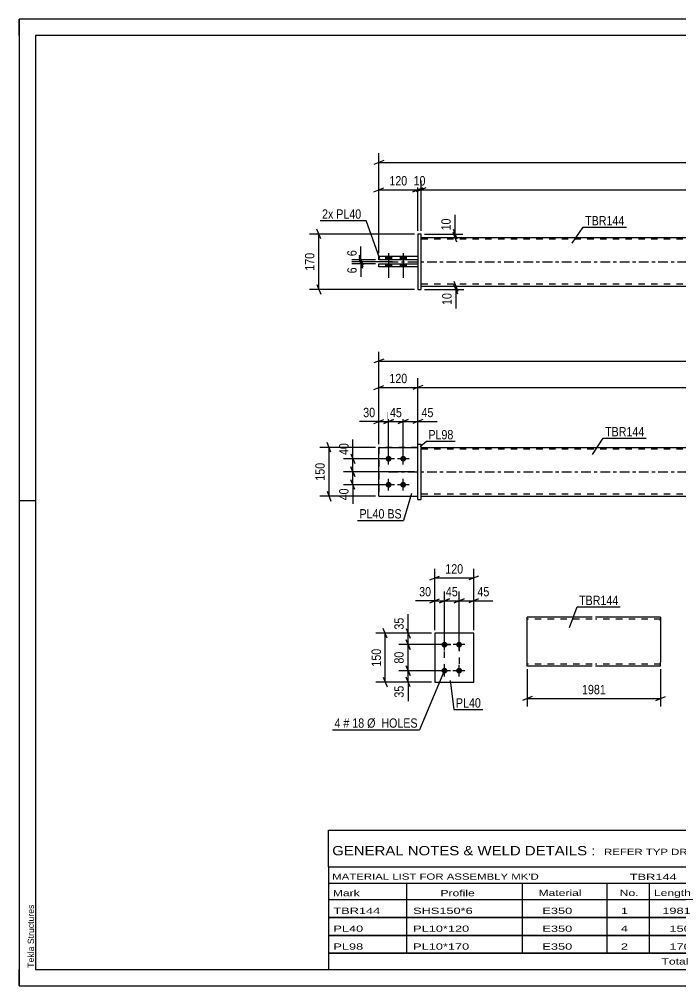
# Model space of a CAD drawing. Header units: millimetres. Extents: x 0 to 420, y 0 to 297.
# Drawn here: x 0 to 203.2, y 0 to 297 of the extents above; entities that cross this region are included whole.
import ezdxf

# ---------------------------------------------------------------- set-up
doc = ezdxf.new("R2010")
doc.units = ezdxf.units.MM
doc.linetypes.add('DXK_LINE_DOT2', pattern=[3.9198, 1.9599, -1.9599])
doc.linetypes.add('DXK_LINE_DOT3', pattern=[5.9187, 2.979, -0.9799, 0.9799, -0.9799])
doc.styles.add('Arial', font='arial.ttf', dxfattribs={"height": 0.2})
doc.styles.add('Arial Narrow', font='ARIALN.TTF', dxfattribs={"height": 0.2})

# ---------------------------------------------------------------- blocks, each defined once
blk = doc.blocks.new('Unknown-580572883-1163')
at = {"color": 5, "linetype": 'Continuous'}
for p, q in [((420, 297), (0, 297)), ((0, 297), (0, 0)), ((0, 292), (0, 297)), ((415, 292), (5, 292)), ((5, 292), (5, 5)), ((5, 149), (0, 149)), ((0, 0), (0, 5)), ((5, 5), (415, 5)), ((0, 0), (420, 0))]:
    blk.add_line(p, q, dxfattribs=at)
at = {"color": 174, "linetype": 'Continuous', "style": 'Arial'}
blk.add_text('Tekla Structures', height=1.9102, rotation=90, dxfattribs=at).set_placement((4.5, 5.5))
blk = doc.blocks.new('Part-580572883-1794 - 1738')
at = {"color": 2, "linetype": 'Continuous'}
for p, q in [((110.46, 150.45), (110.46, 165.45)), ((110.46, 165.45), (122.46, 165.45)), ((110.46, 150.45), (122.46, 150.45))]:
    blk.add_line(p, q, dxfattribs=at)
at = {"color": 7, "linetype": 'DXK_LINE_DOT2'}
blk.add_line((122.46, 150.45), (122.46, 165.45), dxfattribs=at)
blk = doc.blocks.new('Part-580572883-1799 - 1738')
at = {"color": 2, "linetype": 'Continuous'}
for p, q in [((122.46, 149.45), (122.46, 166.45)), ((122.46, 166.45), (123.46, 166.45)), ((123.46, 149.45), (123.46, 166.45)), ((122.46, 149.45), (123.46, 149.45))]:
    blk.add_line(p, q, dxfattribs=at)
blk = doc.blocks.new('Part-580572883-1789 - 1738')
at = {"color": 7, "linetype": 'DXK_LINE_DOT2'}
for p, q in [((122.46, 165.45), (110.46, 165.45)), ((110.46, 165.45), (110.46, 150.45)), ((122.46, 150.45), (122.46, 165.45)), ((110.46, 150.45), (122.46, 150.45))]:
    blk.add_line(p, q, dxfattribs=at)
blk = doc.blocks.new('Part-580572883-1804 - 1738')
at = {"color": 2, "linetype": 'Continuous'}
for p, q in [((123.46, 165.45), (321.53, 165.45)), ((123.46, 150.45), (321.53, 150.45))]:
    blk.add_line(p, q, dxfattribs=at)
at = {"color": 7, "linetype": 'DXK_LINE_DOT2'}
for p, q in [((123.46, 150.45), (123.46, 165.45)), ((321.53, 164.85), (123.46, 164.85)), ((321.53, 150.45), (321.53, 165.45)), ((321.53, 151.05), (123.46, 151.05))]:
    blk.add_line(p, q, dxfattribs=at)
at = {"color": 7, "linetype": 'DXK_LINE_DOT3'}
blk.add_line((113.46, 157.95), (331.53, 157.95), dxfattribs=at)
blk = doc.blocks.new('Bolt-580572883-1806 - 1738')
at = {"linetype": 'Continuous'}
for points in [[(113.46, 161.05, -1), (113.46, 162.85, -1)], [(117.96, 161.05, -1), (117.96, 162.85, -1)], [(113.46, 153.05, -1), (113.46, 154.85, -1)], [(117.96, 153.05, -1), (117.96, 154.85, -1)]]:
    blk.add_hatch(color=1, dxfattribs=at).paths.add_polyline_path(points)
at = {"color": 1, "linetype": 'Continuous'}
for p, q in [((113.46, 160.15), (113.46, 163.75)), ((117.96, 160.15), (117.96, 163.75)), ((115.26, 161.95), (111.66, 161.95)), ((119.76, 161.95), (116.16, 161.95)), ((113.46, 152.15), (113.46, 155.75)), ((117.96, 152.15), (117.96, 155.75)), ((115.26, 153.95), (111.66, 153.95)), ((119.76, 153.95), (116.16, 153.95))]:
    blk.add_line(p, q, dxfattribs=at)
blk = doc.blocks.new('Part-580572883-1445 - 1390')
at = {"color": 2, "linetype": 'Continuous'}
for p, q in [((123.46, 229.99), (321.53, 229.99)), ((123.46, 214.99), (321.53, 214.99))]:
    blk.add_line(p, q, dxfattribs=at)
at = {"color": 7, "linetype": 'DXK_LINE_DOT2'}
for p, q in [((123.46, 214.99), (123.46, 229.99)), ((321.53, 229.39), (123.46, 229.39)), ((321.53, 229.99), (321.53, 214.99)), ((321.53, 215.59), (123.46, 215.59))]:
    blk.add_line(p, q, dxfattribs=at)
at = {"color": 7, "linetype": 'DXK_LINE_DOT3'}
blk.add_line((113.46, 222.49), (331.53, 222.49), dxfattribs=at)
blk = doc.blocks.new('Bolt-580572883-1429 - 1390')
at = {"linetype": 'Continuous'}
for points in [[(112.56, 223.09), (114.36, 223.09), (114.36, 224.09), (112.56, 224.09)], [(112.56, 223.09), (114.36, 223.09), (114.36, 224.09), (112.56, 224.09)], [(117.06, 223.09), (118.86, 223.09), (118.86, 224.09), (117.06, 224.09)], [(117.06, 223.09), (118.86, 223.09), (118.86, 224.09), (117.06, 224.09)], [(112.56, 220.89), (114.36, 220.89), (114.36, 221.89), (112.56, 221.89)], [(112.56, 220.89), (114.36, 220.89), (114.36, 221.89), (112.56, 221.89)], [(117.06, 220.89), (118.86, 220.89), (118.86, 221.89), (117.06, 221.89)], [(117.06, 220.89), (118.86, 220.89), (118.86, 221.89), (117.06, 221.89)]]:
    blk.add_hatch(color=1, dxfattribs=at).paths.add_polyline_path(points)
at = {"color": 1, "linetype": 'Continuous'}
for p, q in [((112.56, 224.09), (112.56, 223.09)), ((112.56, 224.09), (112.56, 223.09)), ((113.46, 225.09), (113.46, 217.59)), ((113.46, 225.09), (113.46, 217.59)), ((114.36, 224.09), (114.36, 223.09)), ((114.36, 224.09), (114.36, 223.09)), ((117.06, 224.09), (117.06, 223.09)), ((117.06, 224.09), (117.06, 223.09)), ((117.96, 225.09), (117.96, 217.59)), ((117.96, 225.09), (117.96, 217.59)), ((118.86, 224.09), (118.86, 223.09)), ((118.86, 224.09), (118.86, 223.09)), ((112.56, 221.89), (112.56, 220.89)), ((112.56, 221.89), (112.56, 220.89)), ((114.36, 221.89), (114.36, 220.89)), ((114.36, 221.89), (114.36, 220.89)), ((117.06, 221.89), (117.06, 220.89)), ((117.06, 221.89), (117.06, 220.89)), ((118.86, 221.89), (118.86, 220.89)), ((118.86, 221.89), (118.86, 220.89))]:
    blk.add_line(p, q, dxfattribs=at)
blk = doc.blocks.new('Part-580572883-1446 - 1390')
at = {"color": 2, "linetype": 'Continuous'}
for p, q in [((123.46, 230.99), (122.46, 230.99)), ((122.46, 230.99), (122.46, 213.99)), ((123.46, 213.99), (123.46, 230.99)), ((122.46, 213.99), (123.46, 213.99))]:
    blk.add_line(p, q, dxfattribs=at)
blk = doc.blocks.new('Part-580572883-1451 - 1390')
at = {"color": 2, "linetype": 'Continuous'}
for p, q in [((110.46, 221.89), (122.46, 221.89)), ((110.46, 220.89), (110.46, 221.89)), ((122.46, 220.89), (110.46, 220.89))]:
    blk.add_line(p, q, dxfattribs=at)
at = {"color": 7, "linetype": 'DXK_LINE_DOT2'}
blk.add_line((122.46, 221.89), (122.46, 220.89), dxfattribs=at)
blk = doc.blocks.new('Part-580572883-1456 - 1390')
at = {"color": 2, "linetype": 'Continuous'}
for p, q in [((122.46, 224.09), (110.46, 224.09)), ((110.46, 223.09), (110.46, 224.09)), ((122.46, 223.09), (110.46, 223.09))]:
    blk.add_line(p, q, dxfattribs=at)
at = {"color": 7, "linetype": 'DXK_LINE_DOT2'}
blk.add_line((122.46, 224.09), (122.46, 223.09), dxfattribs=at)
blk = doc.blocks.new('Bolt-580572883-2158 - 2123')
at = {"linetype": 'Continuous'}
for points in [[(130.65, 103.91, -1), (130.65, 105.71, -1)], [(135.15, 103.91, -1), (135.15, 105.71, -1)], [(130.65, 95.91, -1), (130.65, 97.71, -1)], [(135.15, 95.91, -1), (135.15, 97.71, -1)]]:
    blk.add_hatch(color=1, dxfattribs=at).paths.add_polyline_path(points)
at = {"color": 1, "linetype": 'Continuous'}
for p, q in [((132.45, 104.81), (128.85, 104.81)), ((130.65, 103.01), (130.65, 106.61)), ((136.95, 104.81), (133.35, 104.81)), ((135.15, 103.01), (135.15, 106.61)), ((130.65, 95.01), (130.65, 98.61)), ((135.15, 95.01), (135.15, 98.61)), ((132.45, 96.81), (128.85, 96.81)), ((136.95, 96.81), (133.35, 96.81))]:
    blk.add_line(p, q, dxfattribs=at)
blk = doc.blocks.new('Part-580572883-2163 - 2123')
at = {"color": 2, "linetype": 'Continuous'}
for p, q in [((139.65, 108.31), (127.65, 108.31)), ((127.65, 108.31), (127.65, 93.31)), ((139.65, 93.31), (139.65, 108.31)), ((127.65, 93.31), (139.65, 93.31))]:
    blk.add_line(p, q, dxfattribs=at)
blk = doc.blocks.new('Part-580572883-2321 - 2313')
at = {"color": 2, "linetype": 'Continuous'}
for p, q in [((176.07, 113.23), (156.07, 113.23)), ((156.07, 98.32), (156.07, 113.23)), ((197.07, 113.23), (177.07, 113.23)), ((197.07, 113.23), (197.07, 113.14)), ((197.07, 113.14), (197.07, 112.03)), ((197.07, 112.03), (197.07, 99.43)), ((156.07, 98.23), (156.07, 98.32)), ((176.07, 98.23), (156.07, 98.23)), ((197.07, 98.23), (177.07, 98.23)), ((197.07, 98.23), (197.07, 99.43))]:
    blk.add_line(p, q, dxfattribs=at)
at = {"color": 7, "linetype": 'DXK_LINE_DOT2'}
for p, q in [((197.07, 112.03), (197.07, 112.88)), ((176.07, 112.63), (156.07, 112.63)), ((197.07, 112.63), (177.07, 112.63)), ((156.07, 98.83), (156.07, 98.88)), ((176.07, 98.83), (156.07, 98.83)), ((197.07, 98.83), (177.07, 98.83)), ((197.07, 98.88), (197.07, 99.2)), ((197.07, 98.83), (197.07, 98.88))]:
    blk.add_line(p, q, dxfattribs=at)
blk = doc.blocks.new('Rectangle-580572883-2273 - 2123')
at = {"color": 1, "linetype": 'DXK_LINE_DOT2'}
blk.add_lwpolyline([(130.65, 104.81), (135.15, 104.81), (135.15, 96.81), (130.65, 96.81), (130.65, 104.81)], close=True, dxfattribs=at)
blk = doc.blocks.new('StraightDimension-580572883-1914 - 1738')
at = {"color": 7, "linetype": 'Continuous'}
for p, q in [((123.96, 184.43), (120.96, 183.23)), ((122.46, 158.95), (122.46, 186.68)), ((321.03, 183.23), (324.03, 184.43)), ((322.53, 166.45), (322.53, 186.68)), ((122.46, 183.83), (322.53, 183.83))]:
    blk.add_line(p, q, dxfattribs=at)
at = {"color": 0}
blk.add_wipeout([(226.75, 184.58), (226.75, 188.78), (218.24, 188.78), (218.24, 184.58)], dxfattribs=at)
at = {"color": 3, "style": 'Arial Narrow'}
blk.add_text('2001', height=2.863, dxfattribs=at).set_placement((218.84, 185.18))
blk = doc.blocks.new('StraightDimension-580572883-1991 - 1738')
at = {"color": 7, "linetype": 'Continuous'}
for p, q in [((121.46, 157.95), (99.65, 157.95)), ((101.9, 159.45), (103.1, 156.45)), ((102.5, 153.95), (102.5, 157.95)), ((103.1, 152.45), (101.9, 155.45)), ((112.46, 153.95), (99.65, 153.95))]:
    blk.add_line(p, q, dxfattribs=at)
at = {"color": 0}
blk.add_wipeout([(101.75, 153.43), (97.55, 153.43), (97.55, 148.57), (101.75, 148.57)], dxfattribs=at)
at = {"color": 7, "linetype": 'Continuous'}
blk.add_line((102.5, 153.95), (102.5, 148.05), dxfattribs=at)
blk.add_line((102.5, 153.95), (102.5, 148.05), dxfattribs=at)
at = {"color": 3, "style": 'Arial Narrow'}
blk.add_text('40', height=2.863, rotation=90.0002, dxfattribs=at).set_placement((101.15, 149.17))
blk = doc.blocks.new('StraightDimension-580572883-1974 - 1738')
at = {"color": 7, "linetype": 'Continuous'}
for p, q in [((117.96, 162.95), (117.96, 176.23)), ((122.46, 166.45), (122.46, 176.23)), ((116.46, 172.78), (119.46, 173.98)), ((117.96, 173.38), (122.46, 173.38)), ((123.96, 173.98), (120.96, 172.78))]:
    blk.add_line(p, q, dxfattribs=at)
at = {"color": 0}
blk.add_wipeout([(127.85, 174.13), (127.85, 178.33), (122.99, 178.33), (122.99, 174.13)], dxfattribs=at)
at = {"color": 7, "linetype": 'Continuous'}
blk.add_line((122.46, 173.38), (128.37, 173.38), dxfattribs=at)
blk.add_line((122.46, 173.38), (128.37, 173.38), dxfattribs=at)
at = {"color": 3, "style": 'Arial Narrow'}
blk.add_text('45', height=2.863, dxfattribs=at).set_placement((123.59, 174.73))
blk = doc.blocks.new('StraightDimension-580572883-2000 - 1738')
at = {"color": 7, "linetype": 'Continuous'}
for p, q in [((101.9, 163.45), (103.1, 160.45)), ((112.46, 161.95), (99.65, 161.95)), ((102.5, 157.95), (102.5, 161.95)), ((121.46, 157.95), (99.65, 157.95)), ((103.1, 156.45), (101.9, 159.45))]:
    blk.add_line(p, q, dxfattribs=at)
at = {"color": 0}
blk.add_wipeout([(101.75, 167.34), (97.55, 167.34), (97.55, 162.48), (101.75, 162.48)], dxfattribs=at)
at = {"color": 7, "linetype": 'Continuous'}
blk.add_line((102.5, 161.95), (102.5, 167.86), dxfattribs=at)
blk.add_line((102.5, 161.95), (102.5, 167.86), dxfattribs=at)
at = {"color": 3, "style": 'Arial Narrow'}
blk.add_text('40', height=2.863, rotation=90.0002, dxfattribs=at).set_placement((101.15, 163.08))
blk = doc.blocks.new('StraightDimension-580572883-1856 - 1738')
at = {"color": 7, "linetype": 'Continuous'}
for p, q in [((110.46, 166.45), (110.46, 194.83)), ((334.53, 166.45), (334.53, 194.83)), ((111.96, 192.58), (108.96, 191.38)), ((110.46, 191.98), (334.53, 191.98)), ((333.03, 191.38), (336.03, 192.58))]:
    blk.add_line(p, q, dxfattribs=at)
at = {"color": 0}
blk.add_wipeout([(226.75, 192.73), (226.75, 196.93), (218.24, 196.93), (218.24, 192.73)], dxfattribs=at)
at = {"color": 3, "style": 'Arial Narrow'}
blk.add_text('2241', height=2.863, dxfattribs=at).set_placement((218.84, 193.33))
blk = doc.blocks.new('StraightDimension-580572883-1929 - 1738')
at = {"color": 7, "linetype": 'Continuous'}
for p, q in [((108.96, 183.23), (111.96, 184.43)), ((110.46, 166.45), (110.46, 186.68)), ((123.96, 184.43), (120.96, 183.23)), ((122.46, 158.95), (122.46, 186.68)), ((110.46, 183.83), (122.46, 183.83))]:
    blk.add_line(p, q, dxfattribs=at)
at = {"color": 0}
blk.add_wipeout([(119.81, 184.58), (119.81, 188.78), (113.12, 188.78), (113.12, 184.58)], dxfattribs=at)
at = {"color": 3, "style": 'Arial Narrow'}
blk.add_text('120', height=2.863, dxfattribs=at).set_placement((113.72, 185.18))
blk = doc.blocks.new('StraightDimension-580572883-1945 - 1738')
at = {"color": 7, "linetype": 'Continuous'}
for p, q in [((110.46, 166.45), (110.46, 176.23)), ((113.46, 162.95), (113.46, 176.23)), ((108.96, 172.78), (111.96, 173.98)), ((110.46, 173.38), (113.46, 173.38)), ((114.96, 173.98), (111.96, 172.78))]:
    blk.add_line(p, q, dxfattribs=at)
at = {"color": 0}
blk.add_wipeout([(109.94, 174.13), (109.94, 178.33), (105.08, 178.33), (105.08, 174.13)], dxfattribs=at)
at = {"color": 7, "linetype": 'Continuous'}
blk.add_line((110.46, 173.38), (104.56, 173.38), dxfattribs=at)
blk.add_line((110.46, 173.38), (104.56, 173.38), dxfattribs=at)
at = {"color": 3, "style": 'Arial Narrow'}
blk.add_text('30', height=2.863, dxfattribs=at).set_placement((105.68, 174.73))
blk = doc.blocks.new('StraightDimension-580572883-1961 - 1738')
at = {"color": 7, "linetype": 'Continuous'}
for p, q in [((113.46, 162.95), (113.46, 176.23)), ((117.96, 162.95), (117.96, 176.23)), ((111.96, 172.78), (114.96, 173.98)), ((113.46, 173.38), (117.96, 173.38)), ((119.46, 173.98), (116.46, 172.78))]:
    blk.add_line(p, q, dxfattribs=at)
at = {"color": 0}
blk.add_wipeout([(118.14, 174.13), (118.14, 178.33), (113.29, 178.33), (113.29, 174.13)], dxfattribs=at)
at = {"color": 3, "style": 'Arial Narrow'}
blk.add_text('45', height=2.863, dxfattribs=at).set_placement((113.89, 174.73))
blk = doc.blocks.new('StraightDimension-580572883-2010 - 1738')
at = {"color": 7, "linetype": 'Continuous'}
for p, q in [((95.77, 163.95), (94.57, 166.95)), ((109.46, 165.45), (92.32, 165.45)), ((95.17, 150.45), (95.17, 165.45)), ((94.57, 151.95), (95.77, 148.95)), ((109.46, 150.45), (92.32, 150.45))]:
    blk.add_line(p, q, dxfattribs=at)
at = {"color": 0}
blk.add_wipeout([(94.42, 161.3), (90.22, 161.3), (90.22, 154.61), (94.42, 154.61)], dxfattribs=at)
at = {"color": 3, "style": 'Arial Narrow'}
blk.add_text('150', height=2.863, rotation=90.0002, dxfattribs=at).set_placement((93.82, 155.21))
blk = doc.blocks.new('StraightDimension-580572883-1691 - 1390')
at = {"color": 7, "linetype": 'Continuous'}
for p, q in [((104.39, 223.99), (105.59, 220.99)), ((105.59, 220.39), (104.39, 223.39)), ((114.71, 222.49), (102.14, 222.49)), ((109.46, 221.89), (102.14, 221.89)), ((104.99, 221.89), (104.99, 222.49))]:
    blk.add_line(p, q, dxfattribs=at)
at = {"color": 0}
blk.add_wipeout([(104.24, 221.36), (100.04, 221.36), (100.04, 218.33), (104.24, 218.33)], dxfattribs=at)
at = {"color": 7, "linetype": 'Continuous'}
blk.add_line((104.99, 221.89), (104.99, 217.81), dxfattribs=at)
blk.add_line((104.99, 221.89), (104.99, 217.81), dxfattribs=at)
at = {"color": 3, "style": 'Arial Narrow'}
blk.add_text('6', height=2.86, rotation=90.0002, dxfattribs=at).set_placement((103.64, 218.93))
blk = doc.blocks.new('StraightDimension-580572883-1567 - 1390')
at = {"color": 7, "linetype": 'Continuous'}
for p, q in [((110.46, 225.09), (110.46, 255.86)), ((334.53, 225.09), (334.53, 255.86)), ((111.96, 253.61), (108.96, 252.41)), ((110.46, 253.01), (334.53, 253.01)), ((333.03, 252.41), (336.03, 253.61))]:
    blk.add_line(p, q, dxfattribs=at)
at = {"color": 0}
blk.add_wipeout([(226.75, 253.76), (226.75, 257.96), (218.24, 257.96), (218.24, 253.76)], dxfattribs=at)
at = {"color": 3, "style": 'Arial Narrow'}
blk.add_text('2241', height=2.863, dxfattribs=at).set_placement((218.84, 254.36))
blk = doc.blocks.new('StraightDimension-580572883-1588 - 1390')
at = {"color": 7, "linetype": 'Continuous'}
for p, q in [((110.46, 225.09), (110.46, 247.45)), ((122.46, 231.99), (122.46, 247.45)), ((108.96, 244), (111.96, 245.2)), ((110.46, 244.6), (122.46, 244.6)), ((123.96, 245.2), (120.96, 244))]:
    blk.add_line(p, q, dxfattribs=at)
at = {"color": 0}
blk.add_wipeout([(119.81, 245.35), (119.81, 249.55), (113.12, 249.55), (113.12, 245.35)], dxfattribs=at)
at = {"color": 3, "style": 'Arial Narrow'}
blk.add_text('120', height=2.863, dxfattribs=at).set_placement((113.72, 245.95))
blk = doc.blocks.new('StraightDimension-580572883-1598 - 1390')
at = {"color": 7, "linetype": 'Continuous'}
for p, q in [((122.46, 231.99), (122.46, 247.45)), ((123.46, 231.99), (123.46, 247.45)), ((120.96, 244), (123.96, 245.2)), ((124.96, 245.2), (121.96, 244)), ((122.46, 244.6), (123.46, 244.6))]:
    blk.add_line(p, q, dxfattribs=at)
at = {"color": 0}
blk.add_wipeout([(125.39, 245.35), (125.39, 249.55), (120.54, 249.55), (120.54, 245.35)], dxfattribs=at)
at = {"color": 3, "style": 'Arial Narrow'}
blk.add_text('10', height=2.863, dxfattribs=at).set_placement((121.14, 245.95))
blk = doc.blocks.new('StraightDimension-580572883-1608 - 1390')
at = {"color": 7, "linetype": 'Continuous'}
for p, q in [((123.46, 231.99), (123.46, 247.45)), ((321.53, 231.99), (321.53, 247.45)), ((124.96, 245.2), (121.96, 244)), ((123.46, 244.6), (321.53, 244.6)), ((320.03, 244), (323.03, 245.2))]:
    blk.add_line(p, q, dxfattribs=at)
at = {"color": 0}
blk.add_wipeout([(226.75, 245.35), (226.75, 249.55), (218.24, 249.55), (218.24, 245.35)], dxfattribs=at)
at = {"color": 3, "style": 'Arial Narrow'}
blk.add_text('1981', height=2.863, dxfattribs=at).set_placement((218.84, 245.95))
blk = doc.blocks.new('StraightDimension-580572883-1629 - 1390')
at = {"color": 7, "linetype": 'Continuous'}
for p, q in [((124.46, 214.99), (136.56, 214.99)), ((124.46, 213.99), (136.56, 213.99)), ((133.56, 216.49), (134.76, 213.49)), ((134.76, 212.49), (133.56, 215.49)), ((134.16, 213.99), (134.16, 214.99))]:
    blk.add_line(p, q, dxfattribs=at)
at = {"color": 0}
blk.add_wipeout([(133.41, 213.46), (129.21, 213.46), (129.21, 208.61), (133.41, 208.61)], dxfattribs=at)
at = {"color": 7, "linetype": 'Continuous'}
blk.add_line((134.16, 213.99), (134.16, 208.08), dxfattribs=at)
blk.add_line((134.16, 213.99), (134.16, 208.08), dxfattribs=at)
at = {"color": 3, "style": 'Arial Narrow'}
blk.add_text('10', height=2.863, rotation=90.0002, dxfattribs=at).set_placement((132.81, 209.21))
blk = doc.blocks.new('StraightDimension-580572883-1639 - 1390')
at = {"color": 7, "linetype": 'Continuous'}
for p, q in [((133.29, 232.49), (134.49, 229.49)), ((124.46, 230.99), (136.29, 230.99)), ((124.46, 229.99), (136.29, 229.99)), ((134.49, 228.49), (133.29, 231.49)), ((133.89, 229.99), (133.89, 230.99))]:
    blk.add_line(p, q, dxfattribs=at)
at = {"color": 0}
blk.add_wipeout([(133.14, 236.37), (128.94, 236.37), (128.94, 231.51), (133.14, 231.51)], dxfattribs=at)
at = {"color": 7, "linetype": 'Continuous'}
blk.add_line((133.89, 230.99), (133.89, 236.89), dxfattribs=at)
blk.add_line((133.89, 230.99), (133.89, 236.89), dxfattribs=at)
at = {"color": 3, "style": 'Arial Narrow'}
blk.add_text('10', height=2.863, rotation=90.0002, dxfattribs=at).set_placement((132.54, 232.11))
blk = doc.blocks.new('StraightDimension-580572883-1670 - 1390')
at = {"color": 7, "linetype": 'Continuous'}
for p, q in [((92.6, 229.49), (91.4, 232.49)), ((121.46, 230.99), (89.15, 230.99)), ((92, 213.99), (92, 230.99)), ((121.46, 213.99), (89.15, 213.99)), ((91.4, 215.49), (92.6, 212.49))]:
    blk.add_line(p, q, dxfattribs=at)
at = {"color": 0}
blk.add_wipeout([(91.25, 225.83), (87.05, 225.83), (87.05, 219.15), (91.25, 219.15)], dxfattribs=at)
at = {"color": 3, "style": 'Arial Narrow'}
blk.add_text('170', height=2.863, rotation=90.0002, dxfattribs=at).set_placement((90.65, 219.75))
blk = doc.blocks.new('StraightDimension-580572883-1681 - 1390')
at = {"color": 7, "linetype": 'Continuous'}
for p, q in [((109.46, 223.09), (102.14, 223.09)), ((104.39, 224.59), (105.59, 221.59)), ((105.59, 220.99), (104.39, 223.99)), ((104.99, 222.49), (104.99, 223.09)), ((114.71, 222.49), (102.14, 222.49))]:
    blk.add_line(p, q, dxfattribs=at)
at = {"color": 0}
blk.add_wipeout([(104.24, 226.64), (100.04, 226.64), (100.04, 223.61), (104.24, 223.61)], dxfattribs=at)
at = {"color": 7, "linetype": 'Continuous'}
blk.add_line((104.99, 223.09), (104.99, 227.17), dxfattribs=at)
blk.add_line((104.99, 223.09), (104.99, 227.17), dxfattribs=at)
at = {"color": 3, "style": 'Arial Narrow'}
blk.add_text('6', height=2.86, rotation=90.0002, dxfattribs=at).set_placement((103.64, 224.21))
blk = doc.blocks.new('StraightDimension-580572883-2166 - 2123')
at = {"color": 7, "linetype": 'Continuous'}
for p, q in [((127.65, 109.31), (127.65, 128.16)), ((139.65, 109.31), (139.65, 128.16)), ((126.15, 124.71), (129.15, 125.91)), ((127.65, 125.31), (139.65, 125.31)), ((141.15, 125.91), (138.15, 124.71))]:
    blk.add_line(p, q, dxfattribs=at)
at = {"color": 0}
blk.add_wipeout([(136.99, 126.06), (136.99, 130.26), (130.3, 130.26), (130.3, 126.06)], dxfattribs=at)
at = {"color": 3, "style": 'Arial Narrow'}
blk.add_text('120', height=2.863, dxfattribs=at).set_placement((130.9, 126.66))
blk = doc.blocks.new('StraightDimension-580572883-2183 - 2123')
at = {"color": 7, "linetype": 'Continuous'}
for p, q in [((129.15, 117.71), (132.15, 118.91)), ((130.65, 105.81), (130.65, 121.16)), ((136.65, 118.91), (133.65, 117.71)), ((135.15, 105.81), (135.15, 121.16)), ((130.65, 118.31), (135.15, 118.31))]:
    blk.add_line(p, q, dxfattribs=at)
at = {"color": 0}
blk.add_wipeout([(135.32, 119.06), (135.32, 123.26), (130.47, 123.26), (130.47, 119.06)], dxfattribs=at)
at = {"color": 3, "style": 'Arial Narrow'}
blk.add_text('45', height=2.863, dxfattribs=at).set_placement((131.07, 119.66))
blk = doc.blocks.new('StraightDimension-580572883-2193 - 2123')
at = {"color": 7, "linetype": 'Continuous'}
for p, q in [((126.15, 117.71), (129.15, 118.91)), ((127.65, 109.31), (127.65, 121.16)), ((132.15, 118.91), (129.15, 117.71)), ((130.65, 105.81), (130.65, 121.16)), ((127.65, 118.31), (130.65, 118.31))]:
    blk.add_line(p, q, dxfattribs=at)
at = {"color": 0}
blk.add_wipeout([(127.12, 119.06), (127.12, 123.26), (122.26, 123.26), (122.26, 119.06)], dxfattribs=at)
at = {"color": 7, "linetype": 'Continuous'}
blk.add_line((127.65, 118.31), (121.74, 118.31), dxfattribs=at)
blk.add_line((127.65, 118.31), (121.74, 118.31), dxfattribs=at)
at = {"color": 3, "style": 'Arial Narrow'}
blk.add_text('30', height=2.863, dxfattribs=at).set_placement((122.86, 119.66))
blk = doc.blocks.new('StraightDimension-580572883-2206 - 2123')
at = {"color": 7, "linetype": 'Continuous'}
for p, q in [((133.65, 117.71), (136.65, 118.91)), ((135.15, 105.81), (135.15, 121.16)), ((141.15, 118.91), (138.15, 117.71)), ((139.65, 109.31), (139.65, 121.16)), ((135.15, 118.31), (139.65, 118.31))]:
    blk.add_line(p, q, dxfattribs=at)
at = {"color": 0}
blk.add_wipeout([(145.03, 119.06), (145.03, 123.26), (140.17, 123.26), (140.17, 119.06)], dxfattribs=at)
at = {"color": 7, "linetype": 'Continuous'}
blk.add_line((139.65, 118.31), (145.55, 118.31), dxfattribs=at)
blk.add_line((139.65, 118.31), (145.55, 118.31), dxfattribs=at)
at = {"color": 3, "style": 'Arial Narrow'}
blk.add_text('45', height=2.863, dxfattribs=at).set_placement((140.77, 119.66))
blk = doc.blocks.new('StraightDimension-580572883-2220 - 2123')
at = {"color": 7, "linetype": 'Continuous'}
for p, q in [((126.65, 108.31), (109.6, 108.31)), ((113.05, 106.81), (111.85, 109.81)), ((112.45, 93.31), (112.45, 108.31)), ((126.65, 93.31), (109.6, 93.31)), ((111.85, 94.81), (113.05, 91.81))]:
    blk.add_line(p, q, dxfattribs=at)
at = {"color": 0}
blk.add_wipeout([(111.7, 104.16), (107.5, 104.16), (107.5, 97.47), (111.7, 97.47)], dxfattribs=at)
at = {"color": 3, "style": 'Arial Narrow'}
blk.add_text('150', height=2.863, rotation=90.0002, dxfattribs=at).set_placement((111.1, 98.07))
blk = doc.blocks.new('StraightDimension-580572883-2237 - 2123')
at = {"color": 7, "linetype": 'Continuous'}
for p, q in [((118.85, 98.31), (120.05, 95.31)), ((129.65, 96.81), (116.6, 96.81)), ((119.45, 93.31), (119.45, 96.81)), ((126.65, 93.31), (116.6, 93.31)), ((120.05, 91.81), (118.85, 94.81))]:
    blk.add_line(p, q, dxfattribs=at)
at = {"color": 0}
blk.add_wipeout([(118.7, 92.79), (114.5, 92.79), (114.5, 87.93), (118.7, 87.93)], dxfattribs=at)
at = {"color": 7, "linetype": 'Continuous'}
blk.add_line((119.45, 93.31), (119.45, 87.41), dxfattribs=at)
blk.add_line((119.45, 93.31), (119.45, 87.41), dxfattribs=at)
at = {"color": 3, "style": 'Arial Narrow'}
blk.add_text('35', height=2.863, rotation=90.0002, dxfattribs=at).set_placement((118.1, 88.53))
blk = doc.blocks.new('StraightDimension-580572883-2250 - 2123')
at = {"color": 7, "linetype": 'Continuous'}
for p, q in [((129.65, 104.81), (116.6, 104.81)), ((118.85, 106.31), (120.05, 103.31)), ((119.45, 96.81), (119.45, 104.81)), ((120.05, 95.31), (118.85, 98.31)), ((129.65, 96.81), (116.6, 96.81))]:
    blk.add_line(p, q, dxfattribs=at)
at = {"color": 0}
blk.add_wipeout([(118.7, 103.24), (114.5, 103.24), (114.5, 98.39), (118.7, 98.39)], dxfattribs=at)
at = {"color": 3, "style": 'Arial Narrow'}
blk.add_text('80', height=2.863, rotation=90.0002, dxfattribs=at).set_placement((118.1, 98.99))
blk = doc.blocks.new('StraightDimension-580572883-2260 - 2123')
at = {"color": 7, "linetype": 'Continuous'}
for p, q in [((126.65, 108.31), (116.6, 108.31)), ((118.85, 109.81), (120.05, 106.81)), ((119.45, 104.81), (119.45, 108.31)), ((129.65, 104.81), (116.6, 104.81)), ((120.05, 103.31), (118.85, 106.31))]:
    blk.add_line(p, q, dxfattribs=at)
at = {"color": 0}
blk.add_wipeout([(118.7, 113.7), (114.5, 113.7), (114.5, 108.84), (118.7, 108.84)], dxfattribs=at)
at = {"color": 7, "linetype": 'Continuous'}
blk.add_line((119.45, 108.31), (119.45, 114.22), dxfattribs=at)
blk.add_line((119.45, 108.31), (119.45, 114.22), dxfattribs=at)
at = {"color": 3, "style": 'Arial Narrow'}
blk.add_text('35', height=2.863, rotation=90.0002, dxfattribs=at).set_placement((118.1, 109.44))
blk = doc.blocks.new('StraightDimension-580572883-2325 - 2313')
at = {"color": 7, "linetype": 'Continuous'}
for p, q in [((156.07, 97.23), (156.07, 85.83)), ((197.07, 97.23), (197.07, 85.83)), ((157.57, 88.83), (154.57, 87.63)), ((156.07, 88.23), (197.07, 88.23)), ((195.57, 87.63), (198.57, 88.83))]:
    blk.add_line(p, q, dxfattribs=at)
at = {"color": 0}
blk.add_wipeout([(180.83, 88.98), (180.83, 93.18), (172.31, 93.18), (172.31, 88.98)], dxfattribs=at)
at = {"color": 3, "style": 'Arial Narrow'}
blk.add_text('1981', height=2.863, dxfattribs=at).set_placement((172.91, 89.58))
blk = doc.blocks.new('Unknown-580572883-3639')
at = {"color": 7, "linetype": 'Continuous'}
for p, q in [((95, 47.75), (255, 47.75)), ((95, 36.5), (95, 47.75)), ((255, 47.75), (255, 36.5)), ((95, 36.5), (255, 36.5)), ((95, 36.5), (95, 31.5)), ((255, 36.5), (255, 31.5)), ((95, 31.5), (255, 31.5)), ((95, 31.5), (95, 26.5)), ((119, 31.5), (119, 26.5)), ((154.5, 31.5), (154.5, 26.5)), ((180.5, 31.5), (180.5, 26.5)), ((193.5, 31.5), (193.5, 26.5)), ((211, 31.5), (211, 26.5)), ((233, 31.5), (233, 26.5)), ((255, 31.5), (255, 26.5)), ((95, 26.5), (255, 26.5)), ((95, 26.45), (95, 21.05)), ((95, 26.45), (255, 26.45)), ((119, 26.5), (119, 21)), ((154.5, 26.5), (154.5, 21)), ((180.5, 26.5), (180.5, 21)), ((193.5, 26.5), (193.5, 21)), ((211, 26.5), (211, 21)), ((233, 26.5), (233, 21)), ((255, 26.45), (255, 21.05)), ((95, 21.05), (255, 21.05)), ((95, 20.95), (95, 15.55)), ((95, 20.95), (255, 20.95)), ((119, 21), (119, 15.5)), ((154.5, 21), (154.5, 15.5)), ((180.5, 21), (180.5, 15.5)), ((193.5, 21), (193.5, 15.5)), ((211, 21), (211, 15.5)), ((233, 21), (233, 15.5)), ((255, 20.95), (255, 15.55)), ((95, 15.55), (255, 15.55)), ((95, 15.45), (95, 10.05)), ((95, 15.45), (255, 15.45)), ((119, 15.5), (119, 10)), ((154.5, 15.5), (154.5, 10)), ((180.5, 15.5), (180.5, 10)), ((193.5, 15.5), (193.5, 10)), ((211, 15.5), (211, 10)), ((233, 15.5), (233, 10)), ((255, 15.45), (255, 10.05)), ((95, 10.05), (255, 10.05)), ((95, 10), (255, 10)), ((95, 10), (95, 5)), ((211, 10), (211, 5)), ((233, 10), (233, 5)), ((255, 10), (255, 5)), ((95, 5), (255, 5))]:
    blk.add_line(p, q, dxfattribs=at)
at = {"color": 7, "style": 'Arial Narrow'}
for s, height, width, p in [('GENERAL NOTES & WELD DETAILS :', 2.8633, 1.4, (96.15, 40.06)), ('REFER TYP DRAWING TYP-01', 1.9089, 1.6, (179.7, 40.16)), ("MATERIAL LIST FOR ASSEMBLY MK'D", 1.9089, 1.6, (96.15, 32.56)), ('TBR144', 1.909, 1.794707, (187.59, 32.47)), ('2', 1.91, 1.794707, (217.08, 32.56)), ('No. Required', 1.9089, 1.6, (226.41, 32.56)), ('Mark', 1.909, 1.7, (96.34, 27.5)), ('Profile', 1.909, 1.7, (129.41, 27.5)), ('Material', 1.909, 1.7, (159.54, 27.56)), ('No.', 1.909, 1.7, (184.5, 27.56)), ('Length', 1.909, 1.7, (195, 27.56)), ('Area', 1.909, 1.7, (217.5, 27.56)), ('Weight', 1.909, 1.7, (237, 27.56))]:
    blk.add_text(s, height=height, dxfattribs=dict(at, width=width)).set_placement(p)
at = {"color": 7, "linetype": 'Continuous', "style": 'Arial Narrow'}
for s, height, width, p in [('TBR144', 1.909, 1.794707, (96.5, 22.06)), ('SHS150*6', 1.909, 1.794707, (121, 22.06)), ('E350', 1.909, 1.794707, (160.74, 22.06)), ('1', 1.91, 1.794707, (184.86, 22.06)), ('1981', 1.909, 1.794707, (197.58, 22.06)), ('1.2', 1.909, 1.794707, (221.32, 22.06)), ('53.7', 1.909, 1.794707, (240.14, 22.06)), ('PL40', 1.909, 1.794707, (96.5, 16.56)), ('PL10*120', 1.909, 1.794707, (121, 16.56)), ('E350', 1.909, 1.794707, (160.74, 16.56)), ('4', 1.91, 1.794707, (184.86, 16.56)), ('150', 1.909, 1.794707, (199.77, 16.56)), ('0.0', 1.909, 1.794707, (221.32, 16.56)), ('5.7', 1.909, 1.794707, (242.33, 16.56)), ('PL98', 1.909, 1.794707, (96.5, 11.06)), ('PL10*170', 1.909, 1.794707, (121, 11.06)), ('E350', 1.909, 1.794707, (160.74, 11.06)), ('2', 1.91, 1.794707, (184.86, 11.06)), ('170', 1.909, 1.794707, (199.77, 11.06)), ('0.1', 1.909, 1.794707, (221.32, 11.06)), ('4.5', 1.909, 1.794707, (242.33, 11.06)), ('Total', 1.909, 1.7, (197.33, 6.5)), ('1.5', 1.909, 1.794707, (220.83, 6.5)), ('63.9', 1.909, 1.794707, (240.14, 6.5))]:
    blk.add_text(s, height=height, dxfattribs=dict(at, width=width)).set_placement(p)
blk = doc.blocks.new('Mark-580572883-1795 - 1738')
at = {"color": 0}
blk.add_wipeout([(133.38, 167.92), (133.38, 170.92), (125.7, 170.92), (125.7, 167.92)], dxfattribs=at)
blk.add_wipeout([(133.38, 167.92), (133.38, 170.92), (125.7, 170.92), (125.7, 167.92)], dxfattribs=at)
at = {"color": 30, "linetype": 'Continuous'}
for p, q in [((123.16, 165.76), (125.1, 167.32)), ((125.1, 167.32), (133.98, 167.32))]:
    blk.add_line(p, q, dxfattribs=at)
at = {"color": 3, "style": 'Arial Narrow'}
blk.add_text('PL98', height=2.863, dxfattribs=at).set_placement((125.7, 167.92))
blk = doc.blocks.new('Mark-580572883-1800 - 1738')
at = {"color": 0}
blk.add_wipeout([(192.06, 168.83), (192.06, 171.83), (180, 171.83), (180, 168.83)], dxfattribs=at)
blk.add_wipeout([(192.06, 168.83), (192.06, 171.83), (180, 171.83), (180, 168.83)], dxfattribs=at)
at = {"color": 30, "linetype": 'Continuous'}
for p, q in [((176.11, 163.26), (179.4, 168.23)), ((179.4, 168.23), (192.66, 168.23))]:
    blk.add_line(p, q, dxfattribs=at)
at = {"color": 3, "style": 'Arial Narrow'}
blk.add_text('TBR144', height=2.863, dxfattribs=at).set_placement((180, 168.83))
blk = doc.blocks.new('MarkSet-580572883-2045 - 1738')
at = {"color": 0}
blk.add_wipeout([(112.2, 143.59), (112.2, 146.59), (104.53, 146.59), (104.53, 143.59)], dxfattribs=at)
blk.add_wipeout([(112.2, 143.59), (112.2, 146.59), (104.53, 146.59), (104.53, 143.59)], dxfattribs=at)
blk.add_wipeout([(117.49, 143.59), (117.49, 146.59), (113.1, 146.59), (113.1, 143.59)], dxfattribs=at)
blk.add_wipeout([(117.49, 143.59), (117.49, 146.59), (113.1, 146.59), (113.1, 143.59)], dxfattribs=at)
at = {"color": 30, "linetype": 'Continuous'}
for p in [(120.51, 151.23), (103.93, 142.99)]:
    blk.add_line(p, (118.09, 142.99), dxfattribs=at)
at = {"color": 3, "style": 'Arial Narrow'}
for s, p in [('PL40', (104.53, 143.59)), ('BS', (113.1, 143.59))]:
    blk.add_text(s, height=2.863, dxfattribs=at).set_placement(p)
blk = doc.blocks.new('Mark-580572883-1441 - 1390')
at = {"color": 0}
blk.add_wipeout([(185.93, 233.68), (185.93, 236.68), (173.87, 236.68), (173.87, 233.68)], dxfattribs=at)
blk.add_wipeout([(185.93, 233.68), (185.93, 236.68), (173.87, 236.68), (173.87, 233.68)], dxfattribs=at)
at = {"color": 30, "linetype": 'Continuous'}
for p, q in [((169.9, 228.23), (173.27, 233.08)), ((173.27, 233.08), (186.53, 233.08))]:
    blk.add_line(p, q, dxfattribs=at)
at = {"color": 3, "style": 'Arial Narrow'}
blk.add_text('TBR144', height=2.863, dxfattribs=at).set_placement((173.87, 233.68))
blk = doc.blocks.new('MarkSet-580572883-1729 - 1390')
at = {"color": 30, "linetype": 'Continuous'}
blk.add_line((110.82, 223.38), (106.57, 235.12), dxfattribs=at)
at = {"color": 0}
blk.add_wipeout([(96.49, 235.72), (96.49, 238.72), (93.02, 238.72), (93.02, 235.72)], dxfattribs=at)
blk.add_wipeout([(96.49, 235.72), (96.49, 238.72), (93.02, 238.72), (93.02, 235.72)], dxfattribs=at)
blk.add_wipeout([(105.07, 235.72), (105.07, 238.72), (97.39, 238.72), (97.39, 235.72)], dxfattribs=at)
blk.add_wipeout([(105.07, 235.72), (105.07, 238.72), (97.39, 238.72), (97.39, 235.72)], dxfattribs=at)
at = {"color": 30, "linetype": 'Continuous'}
blk.add_line((92.42, 235.12), (106.57, 235.12), dxfattribs=at)
at = {"color": 3, "style": 'Arial Narrow'}
for s, p in [('2x', (93.02, 235.72)), ('PL40', (97.39, 235.72))]:
    blk.add_text(s, height=2.863, dxfattribs=at).set_placement(p)
blk = doc.blocks.new('Mark-580572883-2154 - 2123')
at = {"color": 0}
blk.add_wipeout([(98.69, 79.28), (98.69, 82.28), (96.86, 82.28), (96.86, 79.28)], dxfattribs=at)
blk.add_wipeout([(98.69, 79.28), (98.69, 82.28), (96.86, 82.28), (96.86, 79.28)], dxfattribs=at)
blk.add_wipeout([(101.42, 79.28), (101.42, 82.28), (99.59, 82.28), (99.59, 79.28)], dxfattribs=at)
blk.add_wipeout([(101.42, 79.28), (101.42, 82.28), (99.59, 82.28), (99.59, 79.28)], dxfattribs=at)
at = {"color": 3, "style": 'Arial Narrow'}
blk.add_text('4', height=2.86, dxfattribs=at).set_placement((96.86, 79.28))
at = {"color": 0}
blk.add_wipeout([(105.97, 79.28), (105.97, 82.28), (102.32, 82.28), (102.32, 79.28)], dxfattribs=at)
blk.add_wipeout([(105.97, 79.28), (105.97, 82.28), (102.32, 82.28), (102.32, 79.28)], dxfattribs=at)
at = {"color": 3, "style": 'Arial Narrow'}
blk.add_text('#', height=2.86, dxfattribs=at).set_placement((99.59, 79.28))
at = {"color": 0}
blk.add_wipeout([(122.4, 79.28), (122.4, 82.28), (106.87, 82.28), (106.87, 79.28)], dxfattribs=at)
blk.add_wipeout([(122.4, 79.28), (122.4, 82.28), (106.87, 82.28), (106.87, 79.28)], dxfattribs=at)
at = {"color": 7, "linetype": 'Continuous'}
for p in [(130.69, 96.94), (96.26, 78.68)]:
    blk.add_line(p, (123, 78.68), dxfattribs=at)
at = {"color": 3, "style": 'Arial Narrow'}
for s, p in [('18', (102.32, 79.28)), ('Ø  HOLES', (106.87, 79.28))]:
    blk.add_text(s, height=2.863, dxfattribs=at).set_placement(p)
blk = doc.blocks.new('Mark-580572883-2159 - 2123')
at = {"color": 0}
blk.add_wipeout([(141.82, 85.48), (141.82, 88.48), (134.15, 88.48), (134.15, 85.48)], dxfattribs=at)
blk.add_wipeout([(141.82, 85.48), (141.82, 88.48), (134.15, 88.48), (134.15, 85.48)], dxfattribs=at)
at = {"color": 30, "linetype": 'Continuous'}
for p, q in [((132.36, 93.84), (133.55, 84.88)), ((133.55, 84.88), (142.42, 84.88))]:
    blk.add_line(p, q, dxfattribs=at)
at = {"color": 3, "style": 'Arial Narrow'}
blk.add_text('PL40', height=2.863, dxfattribs=at).set_placement((134.15, 85.48))
blk = doc.blocks.new('Mark-580572883-2317 - 2313')
at = {"color": 0}
blk.add_wipeout([(184.07, 116.99), (184.07, 119.99), (172.01, 119.99), (172.01, 116.99)], dxfattribs=at)
blk.add_wipeout([(184.07, 116.99), (184.07, 119.99), (172.01, 119.99), (172.01, 116.99)], dxfattribs=at)
at = {"color": 30, "linetype": 'Continuous'}
for p, q in [((169.05, 110.08), (171.41, 116.39)), ((171.41, 116.39), (184.67, 116.39))]:
    blk.add_line(p, q, dxfattribs=at)
at = {"color": 3, "style": 'Arial Narrow'}
blk.add_text('TBR144', height=2.863, dxfattribs=at).set_placement((172.01, 116.99))

msp = doc.modelspace()

# ---------------------------------------------------------------- block references
for name in ['Unknown-580572883-1163', 'Part-580572883-1445 - 1390', 'Part-580572883-1446 - 1390', 'Part-580572883-1456 - 1390', 'Bolt-580572883-1429 - 1390', 'Part-580572883-1451 - 1390', 'Part-580572883-1799 - 1738', 'Part-580572883-1794 - 1738', 'Part-580572883-1789 - 1738', 'Bolt-580572883-1806 - 1738', 'Part-580572883-1804 - 1738', 'Part-580572883-2321 - 2313', 'Part-580572883-2163 - 2123', 'Bolt-580572883-2158 - 2123', 'Rectangle-580572883-2273 - 2123', 'Unknown-580572883-3639']:
    msp.add_blockref(name, (0, 0))

# ---------------------------------------------------------------- next in the draw order: block references
for name in ['StraightDimension-580572883-1691 - 1390', 'StraightDimension-580572883-1629 - 1390', 'StraightDimension-580572883-1914 - 1738', 'StraightDimension-580572883-2166 - 2123', 'Mark-580572883-2317 - 2313', 'StraightDimension-580572883-2325 - 2313', 'Mark-580572883-2159 - 2123']:
    msp.add_blockref(name, (0, 0))

# ---------------------------------------------------------------- next in the draw order: block references
for name in ['StraightDimension-580572883-1567 - 1390', 'StraightDimension-580572883-1974 - 1738', 'StraightDimension-580572883-1991 - 1738', 'StraightDimension-580572883-2183 - 2123']:
    msp.add_blockref(name, (0, 0))

# ---------------------------------------------------------------- next in the draw order: block references
for name in ['StraightDimension-580572883-1588 - 1390', 'StraightDimension-580572883-2000 - 1738', 'StraightDimension-580572883-2193 - 2123', 'StraightDimension-580572883-2206 - 2123']:
    msp.add_blockref(name, (0, 0))

# ---------------------------------------------------------------- next in the draw order: block references
for name in ['StraightDimension-580572883-1598 - 1390', 'StraightDimension-580572883-1856 - 1738', 'StraightDimension-580572883-2220 - 2123']:
    msp.add_blockref(name, (0, 0))

# ---------------------------------------------------------------- next in the draw order: block references
for name in ['StraightDimension-580572883-1608 - 1390', 'StraightDimension-580572883-1929 - 1738', 'Mark-580572883-1800 - 1738', 'StraightDimension-580572883-2237 - 2123']:
    msp.add_blockref(name, (0, 0))

# ---------------------------------------------------------------- next in the draw order: block references
for name in ['StraightDimension-580572883-1639 - 1390', 'Mark-580572883-1441 - 1390', 'StraightDimension-580572883-1670 - 1390', 'StraightDimension-580572883-1945 - 1738', 'Mark-580572883-1795 - 1738', 'StraightDimension-580572883-2250 - 2123']:
    msp.add_blockref(name, (0, 0))

# ---------------------------------------------------------------- next in the draw order: block references
for name in ['StraightDimension-580572883-1681 - 1390', 'StraightDimension-580572883-1961 - 1738', 'StraightDimension-580572883-2010 - 1738', 'StraightDimension-580572883-2260 - 2123', 'Mark-580572883-2154 - 2123']:
    msp.add_blockref(name, (0, 0))

# ---------------------------------------------------------------- next in the draw order: block references
for name in ['MarkSet-580572883-1729 - 1390', 'MarkSet-580572883-2045 - 1738']:
    msp.add_blockref(name, (0, 0))

doc.saveas('drawing.dxf')
